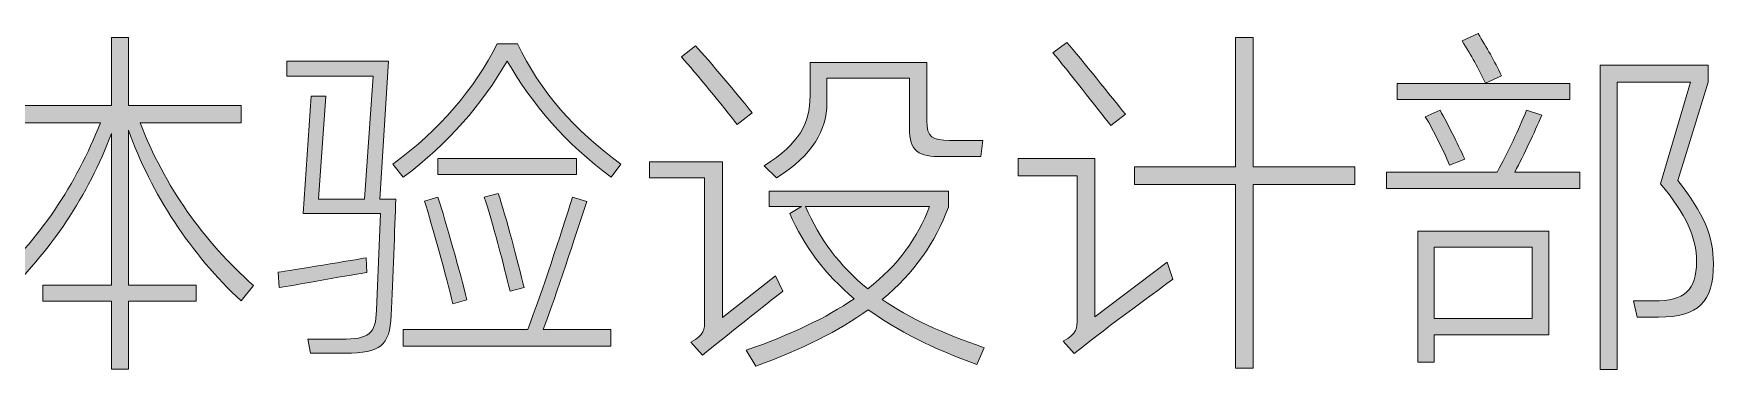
# Model space of a CAD drawing. Extents: x 23971 to 232415, y -48119 to 67869.
# Drawn here: x 188718.6 to 189095.1, y -12352.5 to -12277.2 of the extents above; entities that cross this region are included whole.
import ezdxf

# ---------------------------------------------------------------- set-up
doc = ezdxf.new("R2010")
doc.units = 0
doc.header["$LTSCALE"] = 1000
doc.header["$MEASUREMENT"] = 0
doc.layers.add('_U+56FE_U+5C42 1', color=7, linetype='Continuous')

# ---------------------------------------------------------------- blocks, each defined once
blk = doc.blocks.new('block 3')
at = {"layer": '_U+56FE_U+5C42 1'}
h = blk.add_hatch(color=251, dxfattribs=at)
h.dxf.hatch_style = 2
edge = h.paths.add_edge_path()
edge.add_spline(control_points=[(94.474, -162.055), (94.179, -162.605), (93.86, -163.107), (93.518, -163.545), (93.518, -163.545), (93.359, -163.13), (93.359, -163.13), (94.044, -162.23), (94.713, -160.851), (95.12, -159.481), (95.12, -159.481), (95.494, -159.545), (95.494, -159.545), (95.311, -160.15), (95.096, -160.748), (94.841, -161.306), (94.841, -161.306), (94.841, -166.525), (94.841, -166.525), (94.841, -166.525), (94.474, -166.525), (94.474, -166.525), (94.474, -166.525), (94.474, -162.055), (94.474, -162.055)], knot_values=[0, 0, 0, 0, 1, 1, 1, 2, 2, 2, 3, 3, 3, 4, 4, 4, 5, 5, 5, 6, 6, 6, 7, 7, 7, 8, 8, 8, 8], degree=3, periodic=0)
edge = h.paths.add_edge_path()
edge.add_spline(control_points=[(97.709, -165.115), (97.709, -165.115), (96.227, -165.115), (96.227, -165.115), (96.227, -165.115), (96.227, -164.764), (96.227, -164.764), (96.227, -164.764), (97.709, -164.764), (97.709, -164.764), (97.709, -164.764), (97.709, -161.481), (97.709, -161.481), (97.199, -162.844), (96.442, -163.975), (95.271, -165.123), (95.271, -165.123), (95.048, -164.788), (95.048, -164.788), (96.187, -163.728), (96.936, -162.612), (97.47, -161.25), (97.47, -161.25), (95.462, -161.25), (95.462, -161.25), (95.462, -161.25), (95.462, -160.875), (95.462, -160.875), (95.462, -160.875), (97.709, -160.875), (97.709, -160.875), (97.709, -160.875), (97.709, -159.409), (97.709, -159.409), (97.709, -159.409), (98.076, -159.409), (98.076, -159.409), (98.076, -159.409), (98.076, -160.875), (98.076, -160.875), (98.076, -160.875), (100.514, -160.875), (100.514, -160.875), (100.514, -160.875), (100.514, -161.25), (100.514, -161.25), (100.514, -161.25), (98.331, -161.25), (98.331, -161.25), (98.849, -162.612), (99.709, -163.832), (100.785, -164.772), (100.785, -164.772), (100.514, -165.107), (100.514, -165.107), (99.43, -164.111), (98.57, -162.78), (98.076, -161.409), (98.076, -161.409), (98.076, -164.764), (98.076, -164.764), (98.076, -164.764), (99.542, -164.764), (99.542, -164.764), (99.542, -164.764), (99.542, -165.115), (99.542, -165.115), (99.542, -165.115), (98.076, -165.115), (98.076, -165.115), (98.076, -165.115), (98.076, -166.581), (98.076, -166.581), (98.076, -166.581), (97.709, -166.581), (97.709, -166.581), (97.709, -166.581), (97.709, -165.115), (97.709, -165.115)], knot_values=[0, 0, 0, 0, 1, 1, 1, 2, 2, 2, 3, 3, 3, 4, 4, 4, 5, 5, 5, 6, 6, 6, 7, 7, 7, 8, 8, 8, 9, 9, 9, 10, 10, 10, 11, 11, 11, 12, 12, 12, 13, 13, 13, 14, 14, 14, 15, 15, 15, 16, 16, 16, 17, 17, 17, 18, 18, 18, 19, 19, 19, 20, 20, 20, 21, 21, 21, 22, 22, 22, 23, 23, 23, 24, 24, 24, 25, 25, 25, 26, 26, 26, 26], degree=3, periodic=0)
h = blk.add_hatch(color=251, dxfattribs=at)
h.dxf.hatch_style = 2
edge = h.paths.add_edge_path()
edge.add_spline(control_points=[(118.532, -166.246), (118.532, -166.246), (118.293, -165.975), (118.293, -165.975), (118.596, -165.824), (118.596, -165.68), (118.596, -165.505), (118.596, -165.505), (118.596, -162.397), (118.596, -162.397), (118.596, -162.397), (117.321, -162.397), (117.321, -162.397), (117.321, -162.397), (117.321, -162.023), (117.321, -162.023), (117.321, -162.023), (118.978, -162.023), (118.978, -162.023), (118.978, -162.023), (118.978, -165.449), (118.978, -165.449), (118.978, -165.449), (120.54, -164.27), (120.54, -164.27), (120.54, -164.27), (120.667, -164.637), (120.667, -164.637), (120.42, -164.82), (119.305, -165.625), (118.532, -166.246)], knot_values=[0, 0, 0, 0, 1, 1, 1, 2, 2, 2, 3, 3, 3, 4, 4, 4, 5, 5, 5, 6, 6, 6, 7, 7, 7, 8, 8, 8, 9, 9, 9, 10, 10, 10, 10], degree=3, periodic=0)
edge = h.paths.add_edge_path()
edge.add_spline(control_points=[(118.07, -159.736), (118.07, -159.736), (118.372, -159.513), (118.372, -159.513), (118.699, -159.887), (119.337, -160.692), (119.639, -161.067), (119.639, -161.067), (119.321, -161.314), (119.321, -161.314), (119.034, -160.947), (118.396, -160.126), (118.07, -159.736)], knot_values=[0, 0, 0, 0, 1, 1, 1, 2, 2, 2, 3, 3, 3, 4, 4, 4, 4], degree=3, periodic=0)
h.paths.add_polyline_path([(122.022, -162.589), (119.839, -162.589), (119.839, -162.206), (122.022, -162.206), (122.022, -159.409), (122.405, -159.409), (122.405, -162.206), (124.604, -162.206), (124.604, -162.589), (122.405, -162.589), (122.405, -166.565), (122.022, -166.565)])
h = blk.add_hatch(color=251, dxfattribs=at)
h.dxf.hatch_style = 2
edge = h.paths.add_edge_path()
edge.add_spline(control_points=[(128.062, -162.318), (128.062, -162.318), (129.465, -162.318), (129.465, -162.318), (129.465, -162.318), (129.465, -162.676), (129.465, -162.676), (129.465, -162.676), (125.289, -162.676), (125.289, -162.676), (125.289, -162.676), (125.289, -162.318), (125.289, -162.318), (125.289, -162.318), (127.68, -162.318), (127.68, -162.318), (127.911, -161.895), (128.15, -161.393), (128.317, -160.979), (128.317, -160.979), (128.644, -161.09), (128.644, -161.09), (128.477, -161.481), (128.27, -161.919), (128.062, -162.318)], knot_values=[0, 0, 0, 0, 1, 1, 1, 2, 2, 2, 3, 3, 3, 4, 4, 4, 5, 5, 5, 6, 6, 6, 7, 7, 7, 8, 8, 8, 8], degree=3, periodic=0)
h.paths.add_polyline_path([(125.52, -160.748), (125.52, -160.405), (129.25, -160.405), (129.25, -160.748)])
h.paths.add_polyline_path([(125.967, -163.601), (128.795, -163.601), (128.795, -165.84), (126.317, -165.84), (126.317, -166.429), (125.967, -166.429)])
edge = h.paths.add_edge_path()
edge.add_spline(control_points=[(126.126, -161.122), (126.126, -161.122), (126.445, -160.979), (126.445, -160.979), (126.628, -161.314), (126.803, -161.656), (126.979, -162.039), (126.979, -162.039), (126.652, -162.166), (126.652, -162.166), (126.493, -161.8), (126.325, -161.457), (126.126, -161.122)], knot_values=[0, 0, 0, 0, 1, 1, 1, 2, 2, 2, 3, 3, 3, 4, 4, 4, 4], degree=3, periodic=0)
h.paths.add_polyline_path([(126.317, -165.489), (128.437, -165.489), (128.437, -163.943), (126.317, -163.943)])
edge = h.paths.add_edge_path()
edge.add_spline(control_points=[(126.923, -159.481), (126.923, -159.481), (127.266, -159.321), (127.266, -159.321), (127.457, -159.632), (127.616, -159.903), (127.776, -160.238), (127.776, -160.238), (127.425, -160.397), (127.425, -160.397), (127.282, -160.079), (127.122, -159.8), (126.923, -159.481)], knot_values=[0, 0, 0, 0, 1, 1, 1, 2, 2, 2, 3, 3, 3, 4, 4, 4, 4], degree=3, periodic=0)
edge = h.paths.add_edge_path()
edge.add_spline(control_points=[(129.911, -160.007), (129.911, -160.007), (132.246, -160.007), (132.246, -160.007), (132.246, -160.007), (132.246, -160.373), (132.246, -160.373), (132.246, -160.373), (131.584, -162.501), (131.584, -162.501), (132.15, -163.218), (132.357, -163.712), (132.357, -164.302), (132.357, -165.131), (132.031, -165.457), (131.17, -165.457), (131.17, -165.457), (130.708, -165.457), (130.708, -165.457), (130.708, -165.457), (130.628, -165.107), (130.628, -165.107), (130.628, -165.107), (131.059, -165.107), (131.059, -165.107), (131.744, -165.107), (131.991, -164.876), (131.991, -164.254), (131.991, -163.728), (131.768, -163.234), (131.21, -162.573), (131.21, -162.573), (131.863, -160.373), (131.863, -160.373), (131.863, -160.373), (130.278, -160.373), (130.278, -160.373), (130.278, -160.373), (130.278, -166.589), (130.278, -166.589), (130.278, -166.589), (129.911, -166.589), (129.911, -166.589), (129.911, -166.589), (129.911, -160.007), (129.911, -160.007)], knot_values=[0, 0, 0, 0, 1, 1, 1, 2, 2, 2, 3, 3, 3, 4, 4, 4, 5, 5, 5, 6, 6, 6, 7, 7, 7, 8, 8, 8, 9, 9, 9, 10, 10, 10, 11, 11, 11, 12, 12, 12, 13, 13, 13, 14, 14, 14, 15, 15, 15, 15], degree=3, periodic=0)
h = blk.add_hatch(color=251, dxfattribs=at)
h.dxf.hatch_style = 2
edge = h.paths.add_edge_path()
edge.add_spline(control_points=[(101.335, -164.82), (101.335, -164.82), (101.319, -164.485), (101.319, -164.485), (101.558, -164.453), (103.017, -164.214), (103.216, -164.174), (103.216, -164.174), (103.232, -164.493), (103.232, -164.493), (103.056, -164.517), (101.566, -164.78), (101.335, -164.82)], knot_values=[0, 0, 0, 0, 1, 1, 1, 2, 2, 2, 3, 3, 3, 4, 4, 4, 4], degree=3, periodic=0)
edge = h.paths.add_edge_path()
edge.add_spline(control_points=[(102.682, -165.935), (103.28, -165.935), (103.431, -165.824), (103.439, -165.306), (103.439, -165.306), (103.527, -163.218), (103.527, -163.218), (103.527, -163.218), (101.853, -163.218), (101.853, -163.218), (101.853, -163.218), (102.028, -160.676), (102.028, -160.676), (102.028, -160.676), (102.347, -160.676), (102.347, -160.676), (102.347, -160.676), (102.188, -162.907), (102.188, -162.907), (102.188, -162.907), (103.184, -162.907), (103.184, -162.907), (103.184, -162.907), (103.367, -160.246), (103.367, -160.246), (103.367, -160.246), (101.503, -160.246), (101.503, -160.246), (101.503, -160.246), (101.503, -159.919), (101.503, -159.919), (101.503, -159.919), (103.702, -159.919), (103.702, -159.919), (103.702, -159.919), (103.511, -162.907), (103.511, -162.907), (103.511, -162.907), (103.861, -162.907), (103.861, -162.907), (103.837, -163.505), (103.797, -164.652), (103.758, -165.417), (103.734, -166.079), (103.519, -166.238), (102.77, -166.238), (102.77, -166.238), (102.013, -166.238), (102.013, -166.238), (102.013, -166.238), (101.957, -165.935), (101.957, -165.935), (101.957, -165.935), (102.682, -165.935), (102.682, -165.935)], knot_values=[0, 0, 0, 0, 1, 1, 1, 2, 2, 2, 3, 3, 3, 4, 4, 4, 5, 5, 5, 6, 6, 6, 7, 7, 7, 8, 8, 8, 9, 9, 9, 10, 10, 10, 11, 11, 11, 12, 12, 12, 13, 13, 13, 14, 14, 14, 15, 15, 15, 16, 16, 16, 17, 17, 17, 18, 18, 18, 18], degree=3, periodic=0)
edge = h.paths.add_edge_path()
edge.add_spline(control_points=[(106.268, -159.919), (105.718, -160.86), (105.009, -161.688), (104.021, -162.429), (104.021, -162.429), (103.797, -162.15), (103.797, -162.15), (104.817, -161.393), (105.559, -160.525), (106.053, -159.545), (106.053, -159.545), (106.491, -159.545), (106.491, -159.545), (106.977, -160.565), (107.726, -161.417), (108.73, -162.15), (108.73, -162.15), (108.515, -162.429), (108.515, -162.429), (107.535, -161.696), (106.818, -160.867), (106.268, -159.919)], knot_values=[0, 0, 0, 0, 1, 1, 1, 2, 2, 2, 3, 3, 3, 4, 4, 4, 5, 5, 5, 6, 6, 6, 7, 7, 7, 7], degree=3, periodic=0)
edge = h.paths.add_edge_path()
edge.add_spline(control_points=[(107.049, -165.728), (107.049, -165.728), (108.507, -165.728), (108.507, -165.728), (108.507, -165.728), (108.507, -166.087), (108.507, -166.087), (108.507, -166.087), (104.021, -166.087), (104.021, -166.087), (104.021, -166.087), (104.021, -165.728), (104.021, -165.728), (104.021, -165.728), (106.714, -165.728), (106.714, -165.728), (107.017, -164.907), (107.431, -163.688), (107.678, -162.859), (107.678, -162.859), (107.989, -162.955), (107.989, -162.955), (107.742, -163.72), (107.336, -164.947), (107.049, -165.728)], knot_values=[0, 0, 0, 0, 1, 1, 1, 2, 2, 2, 3, 3, 3, 4, 4, 4, 5, 5, 5, 6, 6, 6, 7, 7, 7, 8, 8, 8, 8], degree=3, periodic=0)
edge = h.paths.add_edge_path()
edge.add_spline(control_points=[(104.483, -162.947), (104.483, -162.947), (104.77, -162.859), (104.77, -162.859), (104.945, -163.409), (105.256, -164.501), (105.399, -165.083), (105.399, -165.083), (105.096, -165.17), (105.096, -165.17), (104.953, -164.581), (104.642, -163.489), (104.483, -162.947)], knot_values=[0, 0, 0, 0, 1, 1, 1, 2, 2, 2, 3, 3, 3, 4, 4, 4, 4], degree=3, periodic=0)
h.paths.add_polyline_path([(104.77, -162.373), (104.77, -162.023), (107.766, -162.023), (107.766, -162.373)])
edge = h.paths.add_edge_path()
edge.add_spline(control_points=[(105.774, -162.859), (105.774, -162.859), (106.077, -162.78), (106.077, -162.78), (106.236, -163.266), (106.507, -164.278), (106.634, -164.82), (106.634, -164.82), (106.331, -164.899), (106.331, -164.899), (106.204, -164.358), (105.941, -163.369), (105.774, -162.859)], knot_values=[0, 0, 0, 0, 1, 1, 1, 2, 2, 2, 3, 3, 3, 4, 4, 4, 4], degree=3, periodic=0)
h = blk.add_hatch(color=251, dxfattribs=at)
h.dxf.hatch_style = 2
edge = h.paths.add_edge_path()
edge.add_spline(control_points=[(110.491, -166.278), (110.491, -166.278), (110.244, -165.999), (110.244, -165.999), (110.539, -165.848), (110.539, -165.704), (110.539, -165.537), (110.539, -165.537), (110.539, -162.445), (110.539, -162.445), (110.539, -162.445), (109.344, -162.445), (109.344, -162.445), (109.344, -162.445), (109.344, -162.095), (109.344, -162.095), (109.344, -162.095), (110.922, -162.095), (110.922, -162.095), (110.922, -162.095), (110.922, -165.465), (110.922, -165.465), (110.922, -165.465), (112.069, -164.565), (112.069, -164.565), (112.069, -164.565), (112.228, -164.899), (112.228, -164.899), (112.053, -165.035), (111.185, -165.72), (110.491, -166.278)], knot_values=[0, 0, 0, 0, 1, 1, 1, 2, 2, 2, 3, 3, 3, 4, 4, 4, 5, 5, 5, 6, 6, 6, 7, 7, 7, 8, 8, 8, 9, 9, 9, 10, 10, 10, 10], degree=3, periodic=0)
edge = h.paths.add_edge_path()
edge.add_spline(control_points=[(110.037, -159.824), (110.037, -159.824), (110.34, -159.584), (110.34, -159.584), (110.651, -159.927), (111.256, -160.644), (111.567, -161.035), (111.567, -161.035), (111.24, -161.29), (111.24, -161.29), (110.954, -160.907), (110.348, -160.182), (110.037, -159.824)], knot_values=[0, 0, 0, 0, 1, 1, 1, 2, 2, 2, 3, 3, 3, 4, 4, 4, 4], degree=3, periodic=0)
edge = h.paths.add_edge_path()
edge.add_spline(control_points=[(115.814, -162.732), (115.814, -162.732), (115.814, -163.075), (115.814, -163.075), (115.527, -163.84), (115.073, -164.501), (114.38, -165.075), (114.954, -165.473), (115.679, -165.808), (116.587, -166.119), (116.587, -166.119), (116.428, -166.485), (116.428, -166.485), (115.48, -166.143), (114.707, -165.752), (114.077, -165.298), (113.448, -165.752), (112.651, -166.151), (111.647, -166.517), (111.647, -166.517), (111.44, -166.174), (111.44, -166.174), (112.396, -165.84), (113.169, -165.473), (113.774, -165.059), (113.145, -164.533), (112.691, -163.927), (112.38, -163.218), (112.38, -163.218), (112.635, -163.067), (112.635, -163.067), (112.635, -163.067), (111.934, -163.067), (111.934, -163.067), (111.934, -163.067), (111.934, -162.732), (111.934, -162.732), (111.934, -162.732), (115.814, -162.732), (115.814, -162.732)], knot_values=[0, 0, 0, 0, 1, 1, 1, 2, 2, 2, 3, 3, 3, 4, 4, 4, 5, 5, 5, 6, 6, 6, 7, 7, 7, 8, 8, 8, 9, 9, 9, 10, 10, 10, 11, 11, 11, 12, 12, 12, 13, 13, 13, 13], degree=3, periodic=0)
edge = h.paths.add_edge_path()
edge.add_spline(control_points=[(115.679, -161.983), (115.161, -161.999), (114.97, -161.863), (114.97, -161.37), (114.97, -161.37), (114.97, -160.286), (114.97, -160.286), (114.97, -160.286), (113.185, -160.286), (113.185, -160.286), (113.185, -160.286), (113.185, -160.828), (113.185, -160.828), (113.185, -161.401), (112.882, -161.951), (112.093, -162.445), (112.093, -162.445), (111.83, -162.182), (111.83, -162.182), (112.595, -161.688), (112.818, -161.274), (112.818, -160.668), (112.818, -160.668), (112.818, -159.951), (112.818, -159.951), (112.818, -159.951), (115.344, -159.951), (115.344, -159.951), (115.344, -159.951), (115.344, -161.21), (115.344, -161.21), (115.344, -161.561), (115.464, -161.632), (115.838, -161.632), (115.838, -161.632), (116.555, -161.632), (116.555, -161.632), (116.555, -161.632), (116.516, -161.983), (116.516, -161.983), (116.516, -161.983), (115.679, -161.983), (115.679, -161.983)], knot_values=[0, 0, 0, 0, 1, 1, 1, 2, 2, 2, 3, 3, 3, 4, 4, 4, 5, 5, 5, 6, 6, 6, 7, 7, 7, 8, 8, 8, 9, 9, 9, 10, 10, 10, 11, 11, 11, 12, 12, 12, 13, 13, 13, 14, 14, 14, 14], degree=3, periodic=0)
edge = h.paths.add_edge_path()
edge.add_spline(control_points=[(114.069, -164.844), (114.731, -164.326), (115.153, -163.736), (115.4, -163.067), (115.4, -163.067), (112.723, -163.067), (112.723, -163.067), (113.025, -163.768), (113.456, -164.35), (114.069, -164.844)], knot_values=[0, 0, 0, 0, 1, 1, 1, 2, 2, 2, 3, 3, 3, 3], degree=3, periodic=0)
at = {"layer": '_U+56FE_U+5C42 1', "lineweight": 0}
for points in [[(122.022, -162.589), (119.839, -162.589), (119.839, -162.206), (122.022, -162.206), (122.022, -159.409), (122.405, -159.409), (122.405, -162.206), (124.604, -162.206), (124.604, -162.589), (122.405, -162.589), (122.405, -166.565), (122.022, -166.565), (122.022, -162.589)], [(125.52, -160.748), (125.52, -160.405), (129.25, -160.405), (129.25, -160.748), (125.52, -160.748)], [(104.77, -162.373), (104.77, -162.023), (107.766, -162.023), (107.766, -162.373), (104.77, -162.373)], [(125.967, -163.601), (128.795, -163.601), (128.795, -165.84), (126.317, -165.84), (126.317, -166.429), (125.967, -166.429), (125.967, -163.601)], [(126.317, -165.489), (128.437, -165.489), (128.437, -163.943), (126.317, -163.943), (126.317, -165.489)]]:
    blk.add_lwpolyline(points, dxfattribs=at)
for points, knots in [([(97.709, -165.115), (97.709, -165.115), (96.227, -165.115), (96.227, -165.115), (96.227, -165.115), (96.227, -164.764), (96.227, -164.764), (96.227, -164.764), (97.709, -164.764), (97.709, -164.764), (97.709, -164.764), (97.709, -161.481), (97.709, -161.481), (97.199, -162.844), (96.442, -163.975), (95.271, -165.123), (95.271, -165.123), (95.048, -164.788), (95.048, -164.788), (96.187, -163.728), (96.936, -162.612), (97.47, -161.25), (97.47, -161.25), (95.462, -161.25), (95.462, -161.25), (95.462, -161.25), (95.462, -160.875), (95.462, -160.875), (95.462, -160.875), (97.709, -160.875), (97.709, -160.875), (97.709, -160.875), (97.709, -159.409), (97.709, -159.409), (97.709, -159.409), (98.076, -159.409), (98.076, -159.409), (98.076, -159.409), (98.076, -160.875), (98.076, -160.875), (98.076, -160.875), (100.514, -160.875), (100.514, -160.875), (100.514, -160.875), (100.514, -161.25), (100.514, -161.25), (100.514, -161.25), (98.331, -161.25), (98.331, -161.25), (98.849, -162.612), (99.709, -163.832), (100.785, -164.772), (100.785, -164.772), (100.514, -165.107), (100.514, -165.107), (99.43, -164.111), (98.57, -162.78), (98.076, -161.409), (98.076, -161.409), (98.076, -164.764), (98.076, -164.764), (98.076, -164.764), (99.542, -164.764), (99.542, -164.764), (99.542, -164.764), (99.542, -165.115), (99.542, -165.115), (99.542, -165.115), (98.076, -165.115), (98.076, -165.115), (98.076, -165.115), (98.076, -166.581), (98.076, -166.581), (98.076, -166.581), (97.709, -166.581), (97.709, -166.581), (97.709, -166.581), (97.709, -165.115), (97.709, -165.115)], [0, 0, 0, 0, 1, 1, 1, 2, 2, 2, 3, 3, 3, 4, 4, 4, 5, 5, 5, 6, 6, 6, 7, 7, 7, 8, 8, 8, 9, 9, 9, 10, 10, 10, 11, 11, 11, 12, 12, 12, 13, 13, 13, 14, 14, 14, 15, 15, 15, 16, 16, 16, 17, 17, 17, 18, 18, 18, 19, 19, 19, 20, 20, 20, 21, 21, 21, 22, 22, 22, 23, 23, 23, 24, 24, 24, 25, 25, 25, 26, 26, 26, 26]), ([(126.923, -159.481), (126.923, -159.481), (127.266, -159.321), (127.266, -159.321), (127.457, -159.632), (127.616, -159.903), (127.776, -160.238), (127.776, -160.238), (127.425, -160.397), (127.425, -160.397), (127.282, -160.079), (127.122, -159.8), (126.923, -159.481)], [0, 0, 0, 0, 1, 1, 1, 2, 2, 2, 3, 3, 3, 4, 4, 4, 4]), ([(106.268, -159.919), (105.718, -160.86), (105.009, -161.688), (104.021, -162.429), (104.021, -162.429), (103.797, -162.15), (103.797, -162.15), (104.817, -161.393), (105.559, -160.525), (106.053, -159.545), (106.053, -159.545), (106.491, -159.545), (106.491, -159.545), (106.977, -160.565), (107.726, -161.417), (108.73, -162.15), (108.73, -162.15), (108.515, -162.429), (108.515, -162.429), (107.535, -161.696), (106.818, -160.867), (106.268, -159.919)], [0, 0, 0, 0, 1, 1, 1, 2, 2, 2, 3, 3, 3, 4, 4, 4, 5, 5, 5, 6, 6, 6, 7, 7, 7, 7]), ([(110.037, -159.824), (110.037, -159.824), (110.34, -159.584), (110.34, -159.584), (110.651, -159.927), (111.256, -160.644), (111.567, -161.035), (111.567, -161.035), (111.24, -161.29), (111.24, -161.29), (110.954, -160.907), (110.348, -160.182), (110.037, -159.824)], [0, 0, 0, 0, 1, 1, 1, 2, 2, 2, 3, 3, 3, 4, 4, 4, 4]), ([(118.07, -159.736), (118.07, -159.736), (118.372, -159.513), (118.372, -159.513), (118.699, -159.887), (119.337, -160.692), (119.639, -161.067), (119.639, -161.067), (119.321, -161.314), (119.321, -161.314), (119.034, -160.947), (118.396, -160.126), (118.07, -159.736)], [0, 0, 0, 0, 1, 1, 1, 2, 2, 2, 3, 3, 3, 4, 4, 4, 4]), ([(102.682, -165.935), (103.28, -165.935), (103.431, -165.824), (103.439, -165.306), (103.439, -165.306), (103.527, -163.218), (103.527, -163.218), (103.527, -163.218), (101.853, -163.218), (101.853, -163.218), (101.853, -163.218), (102.028, -160.676), (102.028, -160.676), (102.028, -160.676), (102.347, -160.676), (102.347, -160.676), (102.347, -160.676), (102.188, -162.907), (102.188, -162.907), (102.188, -162.907), (103.184, -162.907), (103.184, -162.907), (103.184, -162.907), (103.367, -160.246), (103.367, -160.246), (103.367, -160.246), (101.503, -160.246), (101.503, -160.246), (101.503, -160.246), (101.503, -159.919), (101.503, -159.919), (101.503, -159.919), (103.702, -159.919), (103.702, -159.919), (103.702, -159.919), (103.511, -162.907), (103.511, -162.907), (103.511, -162.907), (103.861, -162.907), (103.861, -162.907), (103.837, -163.505), (103.797, -164.652), (103.758, -165.417), (103.734, -166.079), (103.519, -166.238), (102.77, -166.238), (102.77, -166.238), (102.013, -166.238), (102.013, -166.238), (102.013, -166.238), (101.957, -165.935), (101.957, -165.935), (101.957, -165.935), (102.682, -165.935), (102.682, -165.935)], [0, 0, 0, 0, 1, 1, 1, 2, 2, 2, 3, 3, 3, 4, 4, 4, 5, 5, 5, 6, 6, 6, 7, 7, 7, 8, 8, 8, 9, 9, 9, 10, 10, 10, 11, 11, 11, 12, 12, 12, 13, 13, 13, 14, 14, 14, 15, 15, 15, 16, 16, 16, 17, 17, 17, 18, 18, 18, 18]), ([(115.679, -161.983), (115.161, -161.999), (114.97, -161.863), (114.97, -161.37), (114.97, -161.37), (114.97, -160.286), (114.97, -160.286), (114.97, -160.286), (113.185, -160.286), (113.185, -160.286), (113.185, -160.286), (113.185, -160.828), (113.185, -160.828), (113.185, -161.401), (112.882, -161.951), (112.093, -162.445), (112.093, -162.445), (111.83, -162.182), (111.83, -162.182), (112.595, -161.688), (112.818, -161.274), (112.818, -160.668), (112.818, -160.668), (112.818, -159.951), (112.818, -159.951), (112.818, -159.951), (115.344, -159.951), (115.344, -159.951), (115.344, -159.951), (115.344, -161.21), (115.344, -161.21), (115.344, -161.561), (115.464, -161.632), (115.838, -161.632), (115.838, -161.632), (116.555, -161.632), (116.555, -161.632), (116.555, -161.632), (116.516, -161.983), (116.516, -161.983), (116.516, -161.983), (115.679, -161.983), (115.679, -161.983)], [0, 0, 0, 0, 1, 1, 1, 2, 2, 2, 3, 3, 3, 4, 4, 4, 5, 5, 5, 6, 6, 6, 7, 7, 7, 8, 8, 8, 9, 9, 9, 10, 10, 10, 11, 11, 11, 12, 12, 12, 13, 13, 13, 14, 14, 14, 14]), ([(129.911, -160.007), (129.911, -160.007), (132.246, -160.007), (132.246, -160.007), (132.246, -160.007), (132.246, -160.373), (132.246, -160.373), (132.246, -160.373), (131.584, -162.501), (131.584, -162.501), (132.15, -163.218), (132.357, -163.712), (132.357, -164.302), (132.357, -165.131), (132.031, -165.457), (131.17, -165.457), (131.17, -165.457), (130.708, -165.457), (130.708, -165.457), (130.708, -165.457), (130.628, -165.107), (130.628, -165.107), (130.628, -165.107), (131.059, -165.107), (131.059, -165.107), (131.744, -165.107), (131.991, -164.876), (131.991, -164.254), (131.991, -163.728), (131.768, -163.234), (131.21, -162.573), (131.21, -162.573), (131.863, -160.373), (131.863, -160.373), (131.863, -160.373), (130.278, -160.373), (130.278, -160.373), (130.278, -160.373), (130.278, -166.589), (130.278, -166.589), (130.278, -166.589), (129.911, -166.589), (129.911, -166.589), (129.911, -166.589), (129.911, -160.007), (129.911, -160.007)], [0, 0, 0, 0, 1, 1, 1, 2, 2, 2, 3, 3, 3, 4, 4, 4, 5, 5, 5, 6, 6, 6, 7, 7, 7, 8, 8, 8, 9, 9, 9, 10, 10, 10, 11, 11, 11, 12, 12, 12, 13, 13, 13, 14, 14, 14, 15, 15, 15, 15]), ([(128.062, -162.318), (128.062, -162.318), (129.465, -162.318), (129.465, -162.318), (129.465, -162.318), (129.465, -162.676), (129.465, -162.676), (129.465, -162.676), (125.289, -162.676), (125.289, -162.676), (125.289, -162.676), (125.289, -162.318), (125.289, -162.318), (125.289, -162.318), (127.68, -162.318), (127.68, -162.318), (127.911, -161.895), (128.15, -161.393), (128.317, -160.979), (128.317, -160.979), (128.644, -161.09), (128.644, -161.09), (128.477, -161.481), (128.27, -161.919), (128.062, -162.318)], [0, 0, 0, 0, 1, 1, 1, 2, 2, 2, 3, 3, 3, 4, 4, 4, 5, 5, 5, 6, 6, 6, 7, 7, 7, 8, 8, 8, 8]), ([(126.126, -161.122), (126.126, -161.122), (126.445, -160.979), (126.445, -160.979), (126.628, -161.314), (126.803, -161.656), (126.979, -162.039), (126.979, -162.039), (126.652, -162.166), (126.652, -162.166), (126.493, -161.8), (126.325, -161.457), (126.126, -161.122)], [0, 0, 0, 0, 1, 1, 1, 2, 2, 2, 3, 3, 3, 4, 4, 4, 4]), ([(118.532, -166.246), (118.532, -166.246), (118.293, -165.975), (118.293, -165.975), (118.596, -165.824), (118.596, -165.68), (118.596, -165.505), (118.596, -165.505), (118.596, -162.397), (118.596, -162.397), (118.596, -162.397), (117.321, -162.397), (117.321, -162.397), (117.321, -162.397), (117.321, -162.023), (117.321, -162.023), (117.321, -162.023), (118.978, -162.023), (118.978, -162.023), (118.978, -162.023), (118.978, -165.449), (118.978, -165.449), (118.978, -165.449), (120.54, -164.27), (120.54, -164.27), (120.54, -164.27), (120.667, -164.637), (120.667, -164.637), (120.42, -164.82), (119.305, -165.625), (118.532, -166.246)], [0, 0, 0, 0, 1, 1, 1, 2, 2, 2, 3, 3, 3, 4, 4, 4, 5, 5, 5, 6, 6, 6, 7, 7, 7, 8, 8, 8, 9, 9, 9, 10, 10, 10, 10]), ([(110.491, -166.278), (110.491, -166.278), (110.244, -165.999), (110.244, -165.999), (110.539, -165.848), (110.539, -165.704), (110.539, -165.537), (110.539, -165.537), (110.539, -162.445), (110.539, -162.445), (110.539, -162.445), (109.344, -162.445), (109.344, -162.445), (109.344, -162.445), (109.344, -162.095), (109.344, -162.095), (109.344, -162.095), (110.922, -162.095), (110.922, -162.095), (110.922, -162.095), (110.922, -165.465), (110.922, -165.465), (110.922, -165.465), (112.069, -164.565), (112.069, -164.565), (112.069, -164.565), (112.228, -164.899), (112.228, -164.899), (112.053, -165.035), (111.185, -165.72), (110.491, -166.278)], [0, 0, 0, 0, 1, 1, 1, 2, 2, 2, 3, 3, 3, 4, 4, 4, 5, 5, 5, 6, 6, 6, 7, 7, 7, 8, 8, 8, 9, 9, 9, 10, 10, 10, 10]), ([(115.814, -162.732), (115.814, -162.732), (115.814, -163.075), (115.814, -163.075), (115.527, -163.84), (115.073, -164.501), (114.38, -165.075), (114.954, -165.473), (115.679, -165.808), (116.587, -166.119), (116.587, -166.119), (116.428, -166.485), (116.428, -166.485), (115.48, -166.143), (114.707, -165.752), (114.077, -165.298), (113.448, -165.752), (112.651, -166.151), (111.647, -166.517), (111.647, -166.517), (111.44, -166.174), (111.44, -166.174), (112.396, -165.84), (113.169, -165.473), (113.774, -165.059), (113.145, -164.533), (112.691, -163.927), (112.38, -163.218), (112.38, -163.218), (112.635, -163.067), (112.635, -163.067), (112.635, -163.067), (111.934, -163.067), (111.934, -163.067), (111.934, -163.067), (111.934, -162.732), (111.934, -162.732), (111.934, -162.732), (115.814, -162.732), (115.814, -162.732)], [0, 0, 0, 0, 1, 1, 1, 2, 2, 2, 3, 3, 3, 4, 4, 4, 5, 5, 5, 6, 6, 6, 7, 7, 7, 8, 8, 8, 9, 9, 9, 10, 10, 10, 11, 11, 11, 12, 12, 12, 13, 13, 13, 13]), ([(107.049, -165.728), (107.049, -165.728), (108.507, -165.728), (108.507, -165.728), (108.507, -165.728), (108.507, -166.087), (108.507, -166.087), (108.507, -166.087), (104.021, -166.087), (104.021, -166.087), (104.021, -166.087), (104.021, -165.728), (104.021, -165.728), (104.021, -165.728), (106.714, -165.728), (106.714, -165.728), (107.017, -164.907), (107.431, -163.688), (107.678, -162.859), (107.678, -162.859), (107.989, -162.955), (107.989, -162.955), (107.742, -163.72), (107.336, -164.947), (107.049, -165.728)], [0, 0, 0, 0, 1, 1, 1, 2, 2, 2, 3, 3, 3, 4, 4, 4, 5, 5, 5, 6, 6, 6, 7, 7, 7, 8, 8, 8, 8]), ([(104.483, -162.947), (104.483, -162.947), (104.77, -162.859), (104.77, -162.859), (104.945, -163.409), (105.256, -164.501), (105.399, -165.083), (105.399, -165.083), (105.096, -165.17), (105.096, -165.17), (104.953, -164.581), (104.642, -163.489), (104.483, -162.947)], [0, 0, 0, 0, 1, 1, 1, 2, 2, 2, 3, 3, 3, 4, 4, 4, 4]), ([(105.774, -162.859), (105.774, -162.859), (106.077, -162.78), (106.077, -162.78), (106.236, -163.266), (106.507, -164.278), (106.634, -164.82), (106.634, -164.82), (106.331, -164.899), (106.331, -164.899), (106.204, -164.358), (105.941, -163.369), (105.774, -162.859)], [0, 0, 0, 0, 1, 1, 1, 2, 2, 2, 3, 3, 3, 4, 4, 4, 4]), ([(114.069, -164.844), (114.731, -164.326), (115.153, -163.736), (115.4, -163.067), (115.4, -163.067), (112.723, -163.067), (112.723, -163.067), (113.025, -163.768), (113.456, -164.35), (114.069, -164.844)], [0, 0, 0, 0, 1, 1, 1, 2, 2, 2, 3, 3, 3, 3]), ([(101.335, -164.82), (101.335, -164.82), (101.319, -164.485), (101.319, -164.485), (101.558, -164.453), (103.017, -164.214), (103.216, -164.174), (103.216, -164.174), (103.232, -164.493), (103.232, -164.493), (103.056, -164.517), (101.566, -164.78), (101.335, -164.82)], [0, 0, 0, 0, 1, 1, 1, 2, 2, 2, 3, 3, 3, 4, 4, 4, 4])]:
    blk.add_open_spline(points, degree=3, knots=knots, dxfattribs=at)
blk = doc.blocks.new('20kuang')
at = {"layer": '_U+56FE_U+5C42 1', "xscale": 10.36384923386922, "yscale": 10.36384923386922, "zscale": 10.36384923386922}
blk.add_blockref('block 3', (-189429.61, 33476.88), dxfattribs=at)

msp = doc.modelspace()

# ---------------------------------------------------------------- block references
at = {"color": 146}
msp.add_blockref('20kuang', (377153.03, -44102.85), dxfattribs=at)

doc.saveas('drawing.dxf')
